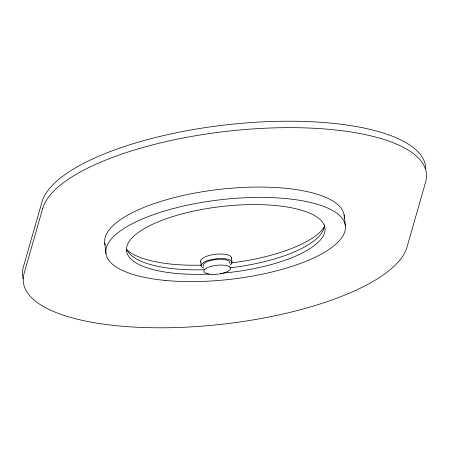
<?xml version="1.0" encoding="UTF-8"?>
<svg xmlns="http://www.w3.org/2000/svg" width="449" height="449" viewBox="0 0 449 449"><rect width="100%" height="100%" fill="white"/><g stroke="black" fill="none" stroke-linecap="round" stroke-linejoin="round"><path stroke-width="0.67" d="M344.136 215.026L345.32 225.347M231.426 257.608L231.942 262.121M200.652 261.239L201.174 265.757M104.791 243.257L105.975 253.584M425.809 168.588A193.502 64.359 -6.5 0 0 242.067 123.256A193.502 64.359 -6.5 0 0 42.004 201.915L23.387 266.858A193.502 64.359 -6.5 0 0 23.118 278.711M203.835 268.16A15.496 5.152 -6.5 0 1 206.035 261.228A15.496 5.152 -6.5 0 1 226.066 258.893A15.496 5.152 -6.5 0 1 229.989 265.112M200.922 261.958A15.496 5.152 -6.5 0 1 214.903 254.37A15.496 5.152 -6.5 0 1 231.426 258.085M105.218 245.199A120.506 40.079 -6.5 0 1 220.807 189.22A120.506 40.079 -6.5 0 1 344.192 218.382M324.414 226.885A103.292 34.354 -6.5 0 1 231.246 262.929M201.534 265.163A103.292 34.354 -6.5 0 1 126.472 249.47M209.116 274.086A99.846 33.209 -6.5 0 1 146.279 227.491A99.846 33.209 -6.5 0 1 315.058 215.834A99.846 33.209 -6.5 0 1 222.923 273.132M221.671 273.245A99.846 33.209 -6.5 0 1 220.425 273.357M324.397 224.91A99.846 33.209 -6.5 0 1 229.849 267.834M204.216 269.737A99.846 33.209 -6.5 0 1 126.59 249.038M203.554 266.285A13.425 4.468 -6.5 0 1 216.295 259.477A13.425 4.468 -6.5 0 1 229.669 263.445M42.745 208.37L24.128 273.306A193.502 64.359 -6.5 0 0 196.533 326.552A193.502 64.359 -6.5 0 0 406.996 247.085L425.613 182.142A193.502 64.359 -6.5 0 0 253.208 128.902A193.502 64.359 -6.5 0 0 42.745 208.37M165.507 280.462A120.506 40.079 -6.5 0 0 345.455 227.346A120.506 40.079 -6.5 0 0 165.984 210.587A120.506 40.079 -6.5 0 0 165.507 280.462M210.985 274.35A13.425 4.468 -6.5 0 0 230.567 268.221A13.425 4.468 -6.5 0 0 210.126 266.667A13.425 4.468 -6.5 0 0 210.985 274.35"/></g></svg>
